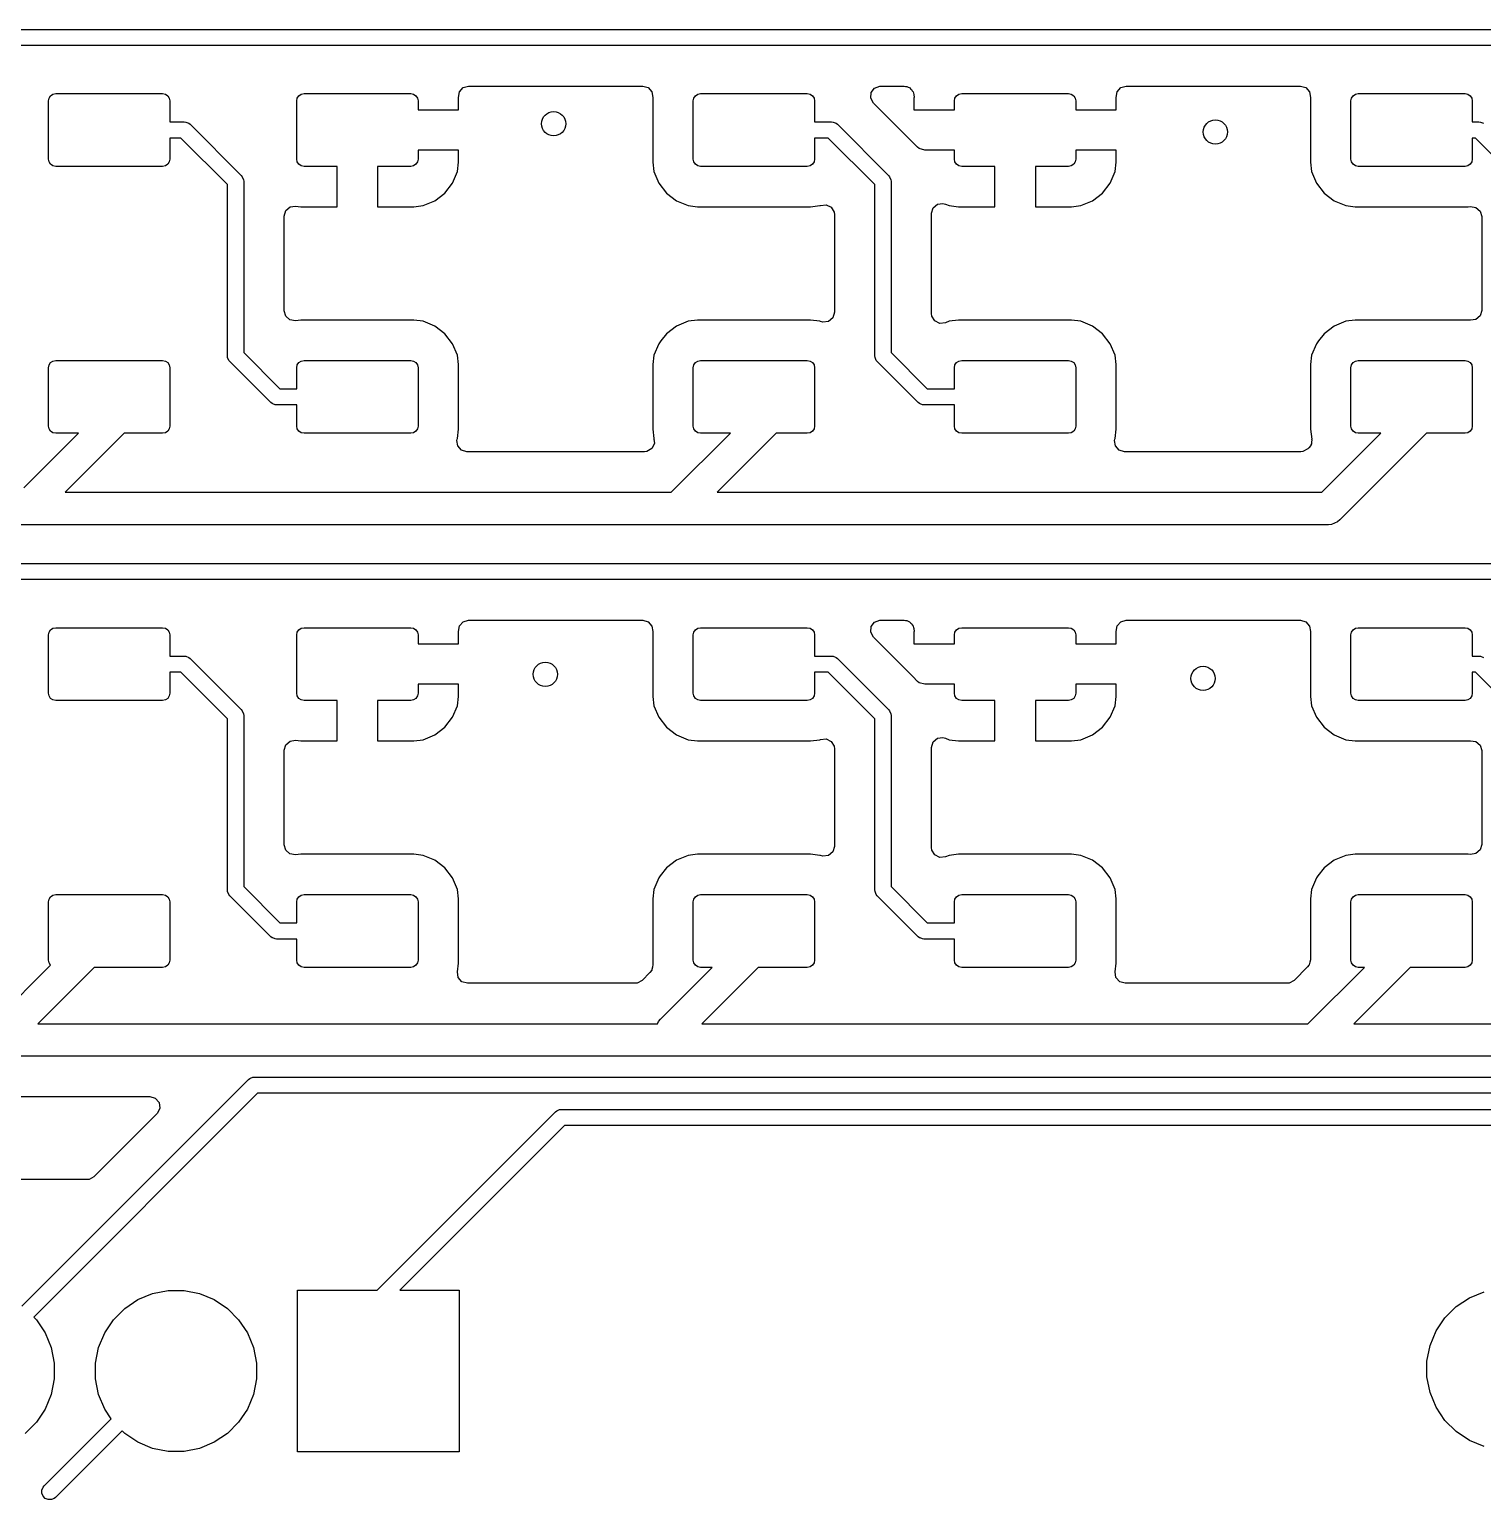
# Model space of a CAD drawing. Header units: millimetres. Extents: x 69 to 174, y -160 to -92.
# Drawn here: x 78.29 to 96.25, y -125.42 to -107.25 of the extents above; entities that cross this region are included whole.
import ezdxf

# ---------------------------------------------------------------- set-up
doc = ezdxf.new("R2010")
doc.units = ezdxf.units.MM
doc.layers.add('Front', color=13, linetype='CONTINUOUS', true_color=0xc83434)

msp = doc.modelspace()

# ---------------------------------------------------------------- linework, layer by layer
at = {"layer": 'Front', "linetype": 'CONTINUOUS'}
for p, q in [((77.560945, -107.246), (98.753923, -107.246)), ((98.795345, -107.446), (77.602367, -107.446)), ((83.603157, -108.017645), (83.64954, -107.965391)), ((83.64954, -107.965391), (83.715328, -107.9465)), ((83.715328, -107.9465), (85.870168, -107.9465)), ((85.870168, -107.9465), (85.937207, -107.966185)), ((85.937207, -107.966185), (85.982962, -108.018989)), ((88.69246, -108.027166), (88.734332, -107.971233)), ((88.734332, -107.971233), (88.799796, -107.946816)), ((88.799796, -107.946816), (88.808642, -107.9465)), ((88.808642, -107.9465), (89.098672, -107.9465)), ((89.098672, -107.9465), (89.115081, -107.951318)), ((89.115081, -107.951318), (89.132183, -107.951114)), ((89.132183, -107.951114), (89.147911, -107.960958)), ((89.147911, -107.960958), (89.165711, -107.966185)), ((89.165711, -107.966185), (89.176908, -107.979107)), ((89.176908, -107.979107), (89.191408, -107.988183)), ((91.731157, -108.017645), (91.77754, -107.965391)), ((91.77754, -107.965391), (91.843328, -107.9465)), ((91.843328, -107.9465), (93.998168, -107.9465)), ((93.998168, -107.9465), (94.065207, -107.966185)), ((94.065207, -107.966185), (94.110962, -108.018989)), ((78.525, -108.13), (78.531851, -108.095558)), ((78.525, -108.85), (78.525, -108.13)), ((78.531851, -108.095558), (78.55136, -108.06636)), ((78.55136, -108.06636), (78.580558, -108.046851)), ((78.580558, -108.046851), (78.615, -108.04)), ((78.615, -108.04), (79.935, -108.04)), ((79.935, -108.04), (79.969442, -108.046851)), ((79.969442, -108.046851), (79.99864, -108.06636)), ((79.99864, -108.06636), (80.018149, -108.095558)), ((80.018149, -108.095558), (80.025, -108.13)), ((80.025, -108.13), (80.025, -108.39)), ((81.593, -108.13), (81.599851, -108.095558)), ((81.593, -108.85), (81.593, -108.13)), ((81.599851, -108.095558), (81.61936, -108.06636)), ((81.61936, -108.06636), (81.648558, -108.046851)), ((81.648558, -108.046851), (81.683, -108.04)), ((81.683, -108.04), (83.003, -108.04)), ((83.003, -108.04), (83.037442, -108.046851)), ((83.037442, -108.046851), (83.06664, -108.06636)), ((83.06664, -108.06636), (83.086149, -108.095558)), ((83.086149, -108.095558), (83.093, -108.13)), ((83.093, -108.13), (83.093, -108.24)), ((83.592388, -108.086679), (83.603157, -108.017645)), ((83.593, -108.091329), (83.592388, -108.086679)), ((83.593, -108.24), (83.593, -108.091329)), ((85.982962, -108.018989), (85.993108, -108.08668)), ((85.993108, -108.08668), (85.9925, -108.091299)), ((85.9925, -108.091299), (85.9925, -108.888703)), ((86.493, -108.13), (86.499851, -108.095558)), ((86.493, -108.85), (86.493, -108.13)), ((86.499851, -108.095558), (86.51936, -108.06636)), ((86.51936, -108.06636), (86.548558, -108.046851)), ((86.548558, -108.046851), (86.583, -108.04)), ((86.583, -108.04), (87.903, -108.04)), ((87.903, -108.04), (87.937442, -108.046851)), ((87.937442, -108.046851), (87.96664, -108.06636)), ((87.96664, -108.06636), (87.986149, -108.095558)), ((87.986149, -108.095558), (87.993, -108.13)), ((87.993, -108.13), (87.993, -108.39)), ((88.687476, -108.096858), (88.69246, -108.027166)), ((88.720961, -108.158181), (88.687476, -108.096858)), ((89.201919, -108.639139), (88.720961, -108.158181)), ((89.191408, -107.988183), (89.199317, -108.004968)), ((89.199317, -108.004968), (89.211466, -108.018989)), ((89.211466, -108.018989), (89.214051, -108.036238)), ((89.214051, -108.036238), (89.22119, -108.051388)), ((89.221612, -108.086679), (89.221, -108.091329)), ((89.221, -108.091329), (89.221, -108.24)), ((89.22119, -108.051388), (89.221612, -108.086679)), ((89.721, -108.13), (89.727851, -108.095558)), ((89.721, -108.24), (89.721, -108.13)), ((89.727851, -108.095558), (89.74736, -108.06636)), ((89.74736, -108.06636), (89.776558, -108.046851)), ((89.776558, -108.046851), (89.811, -108.04)), ((89.811, -108.04), (91.131, -108.04)), ((91.131, -108.04), (91.165442, -108.046851)), ((91.165442, -108.046851), (91.19464, -108.06636)), ((91.19464, -108.06636), (91.214149, -108.095558)), ((91.214149, -108.095558), (91.221, -108.13)), ((91.221, -108.13), (91.221, -108.24)), ((91.720388, -108.086679), (91.731157, -108.017645)), ((91.721, -108.091329), (91.720388, -108.086679)), ((91.721, -108.24), (91.721, -108.091329)), ((94.110962, -108.018989), (94.121108, -108.08668)), ((94.121108, -108.08668), (94.1205, -108.091299)), ((94.1205, -108.091299), (94.1205, -108.888703)), ((94.621, -108.13), (94.627851, -108.095558)), ((94.621, -108.85), (94.621, -108.13)), ((94.627851, -108.095558), (94.64736, -108.06636)), ((94.64736, -108.06636), (94.676558, -108.046851)), ((94.676558, -108.046851), (94.711, -108.04)), ((94.711, -108.04), (96.031, -108.04)), ((96.031, -108.04), (96.065442, -108.046851)), ((96.065442, -108.046851), (96.09464, -108.06636)), ((96.09464, -108.06636), (96.114149, -108.095558)), ((96.114149, -108.095558), (96.121, -108.13)), ((96.121, -108.13), (96.121, -108.39)), ((83.093, -108.24), (83.593, -108.24)), ((89.221, -108.24), (89.721, -108.24)), ((91.221, -108.24), (91.721, -108.24)), ((80.025, -108.39), (80.203545, -108.39)), ((80.203545, -108.39), (80.223054, -108.391921)), ((80.223054, -108.391921), (80.259102, -108.406853)), ((80.259102, -108.406853), (80.274256, -108.419289)), ((80.274256, -108.419289), (80.908255, -109.053289)), ((87.993, -108.39), (88.203545, -108.39)), ((88.203545, -108.39), (88.223054, -108.391921)), ((88.223054, -108.391921), (88.259102, -108.406853)), ((88.259102, -108.406853), (88.274256, -108.419289)), ((88.274256, -108.419289), (88.908255, -109.053289)), ((96.121, -108.39), (96.203545, -108.39)), ((96.203545, -108.39), (96.223054, -108.391921)), ((96.223054, -108.391921), (96.259102, -108.406853)), ((80.162123, -108.59), (80.025, -108.59)), ((80.025, -108.59), (80.025, -108.85)), ((80.737545, -109.165421), (80.162123, -108.59)), ((88.162123, -108.59), (87.993, -108.59)), ((87.993, -108.59), (87.993, -108.85)), ((88.737545, -109.165421), (88.162123, -108.59)), ((89.20193, -108.639149), (89.201919, -108.639139)), ((89.20626, -108.643479), (89.20193, -108.639149)), ((89.206261, -108.64348), (89.20626, -108.643479)), ((89.266466, -108.703685), (89.206261, -108.64348)), ((89.287104, -108.720315), (89.266466, -108.703685)), ((96.162123, -108.59), (96.121, -108.59)), ((96.121, -108.59), (96.121, -108.85)), ((96.737545, -109.165421), (96.162123, -108.59)), ((78.531851, -108.884442), (78.525, -108.85)), ((78.55136, -108.91364), (78.531851, -108.884442)), ((80.018149, -108.884442), (79.99864, -108.91364)), ((80.025, -108.85), (80.018149, -108.884442)), ((81.599851, -108.884442), (81.593, -108.85)), ((81.61936, -108.91364), (81.599851, -108.884442)), ((83.086149, -108.884442), (83.06664, -108.91364)), ((83.093, -108.85), (83.086149, -108.884442)), ((83.593, -108.74), (83.093, -108.74)), ((83.093, -108.74), (83.093, -108.85)), ((83.577814, -109.004019), (83.593, -108.88867)), ((83.593, -108.88867), (83.593, -108.74)), ((85.9925, -108.888703), (86.007696, -109.004142)), ((86.499851, -108.884442), (86.493, -108.85)), ((86.51936, -108.91364), (86.499851, -108.884442)), ((87.986149, -108.884442), (87.96664, -108.91364)), ((87.993, -108.85), (87.986149, -108.884442)), ((89.354143, -108.74), (89.287104, -108.720315)), ((89.721, -108.74), (89.354143, -108.74)), ((89.721, -108.85), (89.721, -108.74)), ((89.727851, -108.884442), (89.721, -108.85)), ((89.74736, -108.91364), (89.727851, -108.884442)), ((91.214149, -108.884442), (91.19464, -108.91364)), ((91.221, -108.85), (91.214149, -108.884442)), ((91.721, -108.74), (91.221, -108.74)), ((91.221, -108.74), (91.221, -108.85)), ((91.705814, -109.004019), (91.721, -108.88867)), ((91.721, -108.88867), (91.721, -108.74)), ((94.1205, -108.888703), (94.135696, -109.004142)), ((94.627851, -108.884442), (94.621, -108.85)), ((94.64736, -108.91364), (94.627851, -108.884442)), ((96.114149, -108.884442), (96.09464, -108.91364)), ((96.121, -108.85), (96.114149, -108.884442)), ((78.580558, -108.933149), (78.55136, -108.91364)), ((78.615, -108.94), (78.580558, -108.933149)), ((79.935, -108.94), (78.615, -108.94)), ((79.969442, -108.933149), (79.935, -108.94)), ((79.99864, -108.91364), (79.969442, -108.933149)), ((80.908255, -109.053289), (80.920692, -109.068442)), ((80.920692, -109.068442), (80.920692, -109.068443)), ((80.920692, -109.068443), (80.935624, -109.104491)), ((81.648558, -108.933149), (81.61936, -108.91364)), ((81.683, -108.94), (81.648558, -108.933149)), ((82.093, -108.94), (81.683, -108.94)), ((82.093, -109.44), (82.093, -108.94)), ((83.003, -108.94), (82.593, -108.94)), ((82.593, -108.94), (82.593, -109.44)), ((83.037442, -108.933149), (83.003, -108.94)), ((83.06664, -108.91364), (83.037442, -108.933149)), ((83.518366, -109.147541), (83.577812, -109.004024)), ((83.577812, -109.004024), (83.577814, -109.004019)), ((86.007696, -109.004142), (86.007699, -109.004151)), ((86.007699, -109.004151), (86.067093, -109.147541)), ((86.548558, -108.933149), (86.51936, -108.91364)), ((86.583, -108.94), (86.548558, -108.933149)), ((87.903, -108.94), (86.583, -108.94)), ((87.937442, -108.933149), (87.903, -108.94)), ((87.96664, -108.91364), (87.937442, -108.933149)), ((88.908255, -109.053289), (88.920692, -109.068442)), ((88.920692, -109.068442), (88.920692, -109.068443)), ((88.920692, -109.068443), (88.935624, -109.104491)), ((89.776558, -108.933149), (89.74736, -108.91364)), ((89.811, -108.94), (89.776558, -108.933149)), ((90.221, -108.94), (89.811, -108.94)), ((90.221, -109.44), (90.221, -108.94)), ((91.131, -108.94), (90.721, -108.94)), ((90.721, -108.94), (90.721, -109.44)), ((91.165442, -108.933149), (91.131, -108.94)), ((91.19464, -108.91364), (91.165442, -108.933149)), ((91.646366, -109.147541), (91.705812, -109.004024)), ((91.705812, -109.004024), (91.705814, -109.004019)), ((94.135696, -109.004142), (94.135699, -109.004151)), ((94.135699, -109.004151), (94.195093, -109.147541)), ((94.676558, -108.933149), (94.64736, -108.91364)), ((94.711, -108.94), (94.676558, -108.933149)), ((96.031, -108.94), (94.711, -108.94)), ((96.065442, -108.933149), (96.031, -108.94)), ((96.09464, -108.91364), (96.065442, -108.933149)), ((80.737545, -111.283), (80.737545, -109.165421)), ((80.935624, -109.104491), (80.937545, -109.124)), ((80.937545, -109.124), (80.937545, -111.241578)), ((83.423792, -109.270792), (83.518366, -109.147542)), ((83.518366, -109.147542), (83.518366, -109.147541)), ((86.067093, -109.147541), (86.0672, -109.147798)), ((86.0672, -109.147798), (86.161851, -109.271149)), ((88.737545, -111.283), (88.737545, -109.165421)), ((88.935624, -109.104491), (88.937545, -109.124)), ((88.937545, -109.124), (88.937545, -111.241578)), ((91.551792, -109.270792), (91.646366, -109.147542)), ((91.646366, -109.147542), (91.646366, -109.147541)), ((94.195093, -109.147541), (94.1952, -109.147798)), ((94.1952, -109.147798), (94.289851, -109.271149)), ((81.510534, -109.441442), (81.578232, -109.431297)), ((81.578232, -109.431297), (81.644332, -109.44)), ((83.041671, -109.44), (83.157019, -109.424814)), ((83.157019, -109.424814), (83.157024, -109.424812)), ((83.157024, -109.424812), (83.300541, -109.365366)), ((83.300541, -109.365366), (83.300542, -109.365366)), ((83.300542, -109.365366), (83.423792, -109.270792)), ((86.161851, -109.271149), (86.285202, -109.3658)), ((86.285202, -109.3658), (86.428849, -109.425301)), ((86.428849, -109.425301), (86.544299, -109.4405)), ((87.941703, -109.440499), (88.057142, -109.425303)), ((88.057142, -109.425303), (88.057146, -109.425301)), ((88.057146, -109.425301), (88.057151, -109.425301)), ((88.057151, -109.425301), (88.065591, -109.421804)), ((88.065591, -109.421804), (88.13506, -109.414335)), ((88.13506, -109.414335), (88.197539, -109.445609)), ((89.45773, -109.452668), (89.510534, -109.406913)), ((89.510534, -109.406913), (89.579692, -109.396969)), ((89.579692, -109.396969), (89.609498, -109.405146)), ((89.609498, -109.405146), (89.656979, -109.424813)), ((89.656979, -109.424813), (89.65698, -109.424814)), ((89.65698, -109.424814), (89.772329, -109.44)), ((91.169671, -109.44), (91.285019, -109.424814)), ((91.285019, -109.424814), (91.285024, -109.424812)), ((91.285024, -109.424812), (91.428541, -109.365366)), ((91.428541, -109.365366), (91.428542, -109.365366)), ((91.428542, -109.365366), (91.551792, -109.270792)), ((94.289851, -109.271149), (94.413202, -109.3658)), ((94.413202, -109.3658), (94.556849, -109.425301)), ((94.556849, -109.425301), (94.672299, -109.4405)), ((96.0697, -109.440499), (96.096861, -109.436923)), ((96.096861, -109.436923), (96.165894, -109.447688)), ((81.438045, -109.554236), (81.45773, -109.487197)), ((81.438045, -110.725259), (81.438045, -109.554236)), ((81.45773, -109.487197), (81.510534, -109.441442)), ((81.644332, -109.44), (82.093, -109.44)), ((82.593, -109.44), (83.041671, -109.44)), ((86.544299, -109.4405), (87.9417, -109.440499)), ((87.9417, -109.440499), (87.941703, -109.440499)), ((88.197539, -109.445609), (88.233193, -109.505697)), ((88.233193, -109.505697), (88.237045, -109.536365)), ((88.237045, -109.536365), (88.237045, -110.743634)), ((89.438045, -109.519707), (89.45773, -109.452668)), ((89.438045, -110.759751), (89.438045, -109.519707)), ((89.772329, -109.44), (90.221, -109.44)), ((90.721, -109.44), (91.169671, -109.44)), ((94.672299, -109.4405), (96.0697, -109.440499)), ((96.165894, -109.447688), (96.21815, -109.494067)), ((96.21815, -109.494067), (96.237045, -109.559862)), ((96.237045, -109.559862), (96.237045, -110.720136)), ((81.456938, -110.791051), (81.438045, -110.725259)), ((81.509193, -110.837432), (81.456938, -110.791051)), ((81.578228, -110.848198), (81.509193, -110.837432)), ((81.644296, -110.8395), (81.578228, -110.848198)), ((83.041701, -110.8395), (81.644296, -110.8395)), ((83.157149, -110.854698), (83.041701, -110.8395)), ((83.157151, -110.854699), (83.157149, -110.854698)), ((83.300794, -110.914198), (83.157151, -110.854699)), ((86.428848, -110.854699), (86.285205, -110.914198)), ((86.428857, -110.854696), (86.428848, -110.854699)), ((86.544296, -110.8395), (86.428857, -110.854696)), ((87.941701, -110.8395), (86.544296, -110.8395)), ((88.057149, -110.854698), (87.941701, -110.8395)), ((88.057154, -110.8547), (88.057149, -110.854698)), ((88.065597, -110.858197), (88.057154, -110.8547)), ((88.095398, -110.866372), (88.065597, -110.858197)), ((88.164556, -110.856428), (88.095398, -110.866372)), ((88.21736, -110.810673), (88.164556, -110.856428)), ((88.237045, -110.743634), (88.21736, -110.810673)), ((89.441896, -110.790416), (89.438045, -110.759751)), ((89.477548, -110.850505), (89.441896, -110.790416)), ((89.540027, -110.881781), (89.477548, -110.850505)), ((89.609496, -110.874313), (89.540027, -110.881781)), ((89.656849, -110.854699), (89.609496, -110.874313)), ((89.656857, -110.854696), (89.656849, -110.854699)), ((89.772296, -110.8395), (89.656857, -110.854696)), ((91.169701, -110.8395), (89.772296, -110.8395)), ((91.285149, -110.854698), (91.169701, -110.8395)), ((91.285151, -110.854699), (91.285149, -110.854698)), ((91.428794, -110.914198), (91.285151, -110.854699)), ((94.556848, -110.854699), (94.413205, -110.914198)), ((94.556857, -110.854696), (94.556848, -110.854699)), ((94.672296, -110.8395), (94.556857, -110.854696)), ((96.069704, -110.8395), (94.672296, -110.8395)), ((96.096862, -110.843075), (96.069704, -110.8395)), ((96.164556, -110.83293), (96.096862, -110.843075)), ((96.21736, -110.787175), (96.164556, -110.83293)), ((96.237045, -110.720136), (96.21736, -110.787175)), ((83.300798, -110.9142), (83.300794, -110.914198)), ((83.424149, -111.008851), (83.300798, -110.9142)), ((83.5188, -111.132202), (83.424149, -111.008851)), ((86.161851, -111.008851), (86.093227, -111.098284)), ((86.285202, -110.9142), (86.161851, -111.008851)), ((86.285205, -110.914198), (86.285202, -110.914199)), ((86.285202, -110.914199), (86.285202, -110.9142)), ((91.428798, -110.9142), (91.428794, -110.914198)), ((91.552149, -111.008851), (91.428798, -110.9142)), ((91.6468, -111.132202), (91.552149, -111.008851)), ((94.289851, -111.008851), (94.221227, -111.098284)), ((94.413202, -110.9142), (94.289851, -111.008851)), ((94.413205, -110.914198), (94.413202, -110.914199)), ((94.413202, -110.914199), (94.413202, -110.9142)), ((80.937545, -111.241578), (81.385966, -111.69)), ((83.578301, -111.275849), (83.5188, -111.132202)), ((86.067198, -111.132205), (86.007699, -111.275848)), ((86.093227, -111.098284), (86.067198, -111.132205)), ((88.937545, -111.241578), (89.385966, -111.69)), ((91.706301, -111.275849), (91.6468, -111.132202)), ((94.195198, -111.132205), (94.135699, -111.275848)), ((94.221227, -111.098284), (94.195198, -111.132205)), ((78.525, -111.43), (78.531851, -111.395558)), ((78.525, -112.15), (78.525, -111.43)), ((78.531851, -111.395558), (78.55136, -111.36636)), ((78.55136, -111.36636), (78.580558, -111.346851)), ((78.580558, -111.346851), (78.615, -111.34)), ((78.615, -111.34), (79.935, -111.34)), ((79.935, -111.34), (79.969442, -111.346851)), ((79.969442, -111.346851), (79.99864, -111.36636)), ((79.99864, -111.36636), (80.018149, -111.395558)), ((80.018149, -111.395558), (80.025, -111.43)), ((80.025, -111.43), (80.025, -112.15)), ((80.739466, -111.302509), (80.737545, -111.283)), ((80.754398, -111.338557), (80.739466, -111.302509)), ((80.766834, -111.353711), (80.754398, -111.338557)), ((81.273834, -111.86071), (80.766834, -111.353711)), ((81.593, -111.43), (81.599851, -111.395558)), ((81.593, -111.69), (81.593, -111.43)), ((81.599851, -111.395558), (81.61936, -111.36636)), ((81.61936, -111.36636), (81.648558, -111.346851)), ((81.648558, -111.346851), (81.683, -111.34)), ((81.683, -111.34), (83.003, -111.34)), ((83.003, -111.34), (83.037442, -111.346851)), ((83.037442, -111.346851), (83.06664, -111.36636)), ((83.06664, -111.36636), (83.086149, -111.395558)), ((83.086149, -111.395558), (83.093, -111.43)), ((83.093, -111.43), (83.093, -112.15)), ((83.578301, -111.27585), (83.578301, -111.275849)), ((83.578303, -111.275857), (83.578301, -111.27585)), ((83.593499, -111.391296), (83.578303, -111.275857)), ((83.593499, -111.391298), (83.593499, -111.391296)), ((83.593499, -111.3913), (83.593499, -111.391298)), ((83.5935, -112.188701), (83.593499, -111.3913)), ((86.007698, -111.27585), (85.9925, -111.391298)), ((85.9925, -111.391298), (85.9925, -112.188703)), ((86.007699, -111.275848), (86.007698, -111.27585)), ((86.493, -111.43), (86.499851, -111.395558)), ((86.493, -112.15), (86.493, -111.43)), ((86.499851, -111.395558), (86.51936, -111.36636)), ((86.51936, -111.36636), (86.548558, -111.346851)), ((86.548558, -111.346851), (86.583, -111.34)), ((86.583, -111.34), (87.903, -111.34)), ((87.903, -111.34), (87.937442, -111.346851)), ((87.937442, -111.346851), (87.96664, -111.36636)), ((87.96664, -111.36636), (87.986149, -111.395558)), ((87.986149, -111.395558), (87.993, -111.43)), ((87.993, -111.43), (87.993, -112.15)), ((88.739466, -111.302509), (88.737545, -111.283)), ((88.754398, -111.338557), (88.739466, -111.302509)), ((88.766834, -111.353711), (88.754398, -111.338557)), ((89.273834, -111.86071), (88.766834, -111.353711)), ((89.721, -111.43), (89.727851, -111.395558)), ((89.721, -111.69), (89.721, -111.43)), ((89.727851, -111.395558), (89.74736, -111.36636)), ((89.74736, -111.36636), (89.776558, -111.346851)), ((89.776558, -111.346851), (89.811, -111.34)), ((89.811, -111.34), (91.131, -111.34)), ((91.131, -111.34), (91.165442, -111.346851)), ((91.165442, -111.346851), (91.19464, -111.36636)), ((91.19464, -111.36636), (91.214149, -111.395558)), ((91.214149, -111.395558), (91.221, -111.43)), ((91.221, -111.43), (91.221, -112.15)), ((91.706301, -111.27585), (91.706301, -111.275849)), ((91.706303, -111.275857), (91.706301, -111.27585)), ((91.721499, -111.391296), (91.706303, -111.275857)), ((91.721499, -111.391298), (91.721499, -111.391296)), ((91.721499, -111.3913), (91.721499, -111.391298)), ((91.7215, -112.188701), (91.721499, -111.3913)), ((94.135698, -111.27585), (94.1205, -111.391298)), ((94.1205, -111.391298), (94.1205, -112.188703)), ((94.135699, -111.275848), (94.135698, -111.27585)), ((94.621, -111.43), (94.627851, -111.395558)), ((94.621, -112.15), (94.621, -111.43)), ((94.627851, -111.395558), (94.64736, -111.36636)), ((94.64736, -111.36636), (94.676558, -111.346851)), ((94.676558, -111.346851), (94.711, -111.34)), ((94.711, -111.34), (96.031, -111.34)), ((96.031, -111.34), (96.065442, -111.346851)), ((96.065442, -111.346851), (96.09464, -111.36636)), ((96.09464, -111.36636), (96.114149, -111.395558)), ((96.114149, -111.395558), (96.121, -111.43)), ((96.121, -111.43), (96.121, -112.15)), ((81.385966, -111.69), (81.593, -111.69)), ((89.385966, -111.69), (89.721, -111.69)), ((81.288987, -111.873147), (81.273834, -111.86071)), ((81.299545, -111.87752), (81.288987, -111.873147)), ((81.325036, -111.888079), (81.299545, -111.87752)), ((81.344545, -111.89), (81.325036, -111.888079)), ((81.593, -111.89), (81.344545, -111.89)), ((81.593, -112.15), (81.593, -111.89)), ((89.288987, -111.873147), (89.273834, -111.86071)), ((89.299545, -111.87752), (89.288987, -111.873147)), ((89.325036, -111.888079), (89.299545, -111.87752)), ((89.344545, -111.89), (89.325036, -111.888079)), ((89.721, -111.89), (89.344545, -111.89)), ((89.721, -112.15), (89.721, -111.89)), ((78.531851, -112.184442), (78.525, -112.15)), ((80.025, -112.15), (80.018149, -112.184442)), ((81.599851, -112.184442), (81.593, -112.15)), ((83.093, -112.15), (83.086149, -112.184442)), ((86.499851, -112.184442), (86.493, -112.15)), ((87.993, -112.15), (87.986149, -112.184442)), ((89.727851, -112.184442), (89.721, -112.15)), ((91.221, -112.15), (91.214149, -112.184442)), ((94.627851, -112.184442), (94.621, -112.15)), ((96.121, -112.15), (96.114149, -112.184442)), ((78.220724, -112.913379), (78.894103, -112.24)), ((78.55136, -112.21364), (78.531851, -112.184442)), ((78.580558, -112.233149), (78.55136, -112.21364)), ((78.615, -112.24), (78.580558, -112.233149)), ((78.894103, -112.24), (78.615, -112.24)), ((79.459787, -112.24), (78.729787, -112.97)), ((79.935, -112.24), (79.459787, -112.24)), ((79.969442, -112.233149), (79.935, -112.24)), ((79.99864, -112.21364), (79.969442, -112.233149)), ((80.018149, -112.184442), (79.99864, -112.21364)), ((81.61936, -112.21364), (81.599851, -112.184442)), ((81.648558, -112.233149), (81.61936, -112.21364)), ((81.683, -112.24), (81.648558, -112.233149)), ((83.003, -112.24), (81.683, -112.24)), ((83.037442, -112.233149), (83.003, -112.24)), ((83.06664, -112.21364), (83.037442, -112.233149)), ((83.086149, -112.184442), (83.06664, -112.21364)), ((83.572652, -112.327853), (83.576945, -112.312202)), ((83.582596, -112.397011), (83.572652, -112.327853)), ((83.576197, -112.312002), (83.578299, -112.304154)), ((83.576945, -112.312202), (83.576197, -112.312002)), ((83.578299, -112.304154), (83.578301, -112.304151)), ((83.578301, -112.304151), (83.5935, -112.188701)), ((85.9925, -112.188703), (86.007696, -112.304142)), ((86.009802, -112.311997), (86.006757, -112.312812)), ((86.006757, -112.312812), (86.01264, -112.367514)), ((86.007696, -112.304142), (86.009802, -112.311997)), ((86.222103, -112.97), (86.952102, -112.24)), ((86.51936, -112.21364), (86.499851, -112.184442)), ((86.548558, -112.233149), (86.51936, -112.21364)), ((86.583, -112.24), (86.548558, -112.233149)), ((86.952102, -112.24), (86.583, -112.24)), ((87.517788, -112.24), (86.787787, -112.97)), ((87.903, -112.24), (87.517788, -112.24)), ((87.937442, -112.233149), (87.903, -112.24)), ((87.96664, -112.21364), (87.937442, -112.233149)), ((87.986149, -112.184442), (87.96664, -112.21364)), ((89.74736, -112.21364), (89.727851, -112.184442)), ((89.776558, -112.233149), (89.74736, -112.21364)), ((89.811, -112.24), (89.776558, -112.233149)), ((91.131, -112.24), (89.811, -112.24)), ((91.165442, -112.233149), (91.131, -112.24)), ((91.19464, -112.21364), (91.165442, -112.233149)), ((91.214149, -112.184442), (91.19464, -112.21364)), ((91.700652, -112.327853), (91.704945, -112.312202)), ((91.710596, -112.397011), (91.700652, -112.327853)), ((91.704197, -112.312002), (91.706299, -112.304154)), ((91.704945, -112.312202), (91.704197, -112.312002)), ((91.706299, -112.304154), (91.706301, -112.304151)), ((91.706301, -112.304151), (91.7215, -112.188701)), ((94.1205, -112.188703), (94.136759, -112.31221)), ((94.138498, -112.323253), (94.133486, -112.346298)), ((94.136759, -112.31221), (94.134489, -112.312508)), ((94.134489, -112.312508), (94.138498, -112.323253)), ((94.260103, -112.97), (94.990102, -112.24)), ((95.555788, -112.24), (94.484366, -113.311421)), ((94.64736, -112.21364), (94.627851, -112.184442)), ((94.676558, -112.233149), (94.64736, -112.21364)), ((94.711, -112.24), (94.676558, -112.233149)), ((94.990102, -112.24), (94.711, -112.24)), ((96.031, -112.24), (95.555788, -112.24)), ((96.065442, -112.233149), (96.031, -112.24)), ((96.09464, -112.21364), (96.065442, -112.233149)), ((96.114149, -112.184442), (96.09464, -112.21364)), ((83.628351, -112.449815), (83.582596, -112.397011)), ((83.69539, -112.4695), (83.628351, -112.449815)), ((85.89061, -112.4695), (83.69539, -112.4695)), ((85.921278, -112.465648), (85.89061, -112.4695)), ((85.981366, -112.429994), (85.921278, -112.465648)), ((86.01264, -112.367514), (85.981366, -112.429994)), ((91.756351, -112.449815), (91.710596, -112.397011)), ((91.82339, -112.4695), (91.756351, -112.449815)), ((94.001425, -112.4695), (91.82339, -112.4695)), ((94.027792, -112.466664), (94.001425, -112.4695)), ((94.089113, -112.433175), (94.027792, -112.466664)), ((94.102503, -112.419783), (94.089113, -112.433175)), ((94.123652, -112.391527), (94.102503, -112.419783)), ((94.125829, -112.381515), (94.123652, -112.391527)), ((94.132923, -112.369877), (94.125829, -112.381515)), ((94.133486, -112.346298), (94.132923, -112.369877)), ((78.729787, -112.97), (86.222103, -112.97)), ((86.787787, -112.97), (94.260103, -112.97)), ((86.304945, -113.37), (76.719196, -113.37)), ((94.342945, -113.37), (86.304945, -113.37)), ((94.381963, -113.366157), (94.342945, -113.37)), ((94.454059, -113.336294), (94.381963, -113.366157)), ((94.484366, -113.311421), (94.454059, -113.336294)), ((77.459345, -113.85), (98.652323, -113.85)), ((98.693745, -114.05), (77.500767, -114.05)), ((78.525, -114.734), (78.531851, -114.699558)), ((78.531851, -114.699558), (78.55136, -114.67036)), ((78.55136, -114.67036), (78.580558, -114.650851)), ((78.580558, -114.650851), (78.615, -114.644)), ((78.615, -114.644), (79.935, -114.644)), ((79.935, -114.644), (79.969442, -114.650851)), ((79.969442, -114.650851), (79.99864, -114.67036)), ((79.99864, -114.67036), (80.018149, -114.699558)), ((80.018149, -114.699558), (80.025, -114.734)), ((81.593, -114.734), (81.599851, -114.699558)), ((81.599851, -114.699558), (81.61936, -114.67036)), ((81.61936, -114.67036), (81.648558, -114.650851)), ((81.648558, -114.650851), (81.683, -114.644)), ((81.683, -114.644), (83.003, -114.644)), ((83.003, -114.644), (83.037442, -114.650851)), ((83.037442, -114.650851), (83.06664, -114.67036)), ((83.06664, -114.67036), (83.086149, -114.699558)), ((83.086149, -114.699558), (83.093, -114.734)), ((83.592388, -114.690679), (83.603157, -114.621645)), ((83.593, -114.695329), (83.592388, -114.690679)), ((83.593, -114.844), (83.593, -114.695329)), ((83.603157, -114.621645), (83.64954, -114.569391)), ((83.64954, -114.569391), (83.715328, -114.5505)), ((83.715328, -114.5505), (85.870168, -114.5505)), ((85.870168, -114.5505), (85.937207, -114.570185)), ((85.937207, -114.570185), (85.982962, -114.622989)), ((85.982962, -114.622989), (85.993108, -114.69068)), ((85.993108, -114.69068), (85.9925, -114.695299)), ((85.9925, -114.695299), (85.9925, -115.492703)), ((86.493, -114.734), (86.499851, -114.699558)), ((86.499851, -114.699558), (86.51936, -114.67036)), ((86.51936, -114.67036), (86.548558, -114.650851)), ((86.548558, -114.650851), (86.583, -114.644)), ((86.583, -114.644), (87.903, -114.644)), ((87.903, -114.644), (87.937442, -114.650851)), ((87.937442, -114.650851), (87.96664, -114.67036)), ((87.96664, -114.67036), (87.986149, -114.699558)), ((87.986149, -114.699558), (87.993, -114.734)), ((88.687476, -114.700858), (88.69246, -114.631166)), ((88.720961, -114.762181), (88.687476, -114.700858)), ((88.69246, -114.631166), (88.734332, -114.575233)), ((88.734332, -114.575233), (88.799796, -114.550816)), ((88.799796, -114.550816), (88.808642, -114.5505)), ((88.808642, -114.5505), (89.098672, -114.5505)), ((89.098672, -114.5505), (89.115081, -114.555318)), ((89.115081, -114.555318), (89.132183, -114.555114)), ((89.132183, -114.555114), (89.147911, -114.564958)), ((89.147911, -114.564958), (89.165711, -114.570185)), ((89.165711, -114.570185), (89.176908, -114.583107)), ((89.176908, -114.583107), (89.191408, -114.592183)), ((89.191408, -114.592183), (89.199317, -114.608968)), ((89.199317, -114.608968), (89.211466, -114.622989)), ((89.211466, -114.622989), (89.214051, -114.640238)), ((89.214051, -114.640238), (89.22119, -114.655388)), ((89.221612, -114.690679), (89.221, -114.695329)), ((89.221, -114.695329), (89.221, -114.844)), ((89.22119, -114.655388), (89.221612, -114.690679)), ((89.721, -114.734), (89.727851, -114.699558)), ((89.727851, -114.699558), (89.74736, -114.67036)), ((89.74736, -114.67036), (89.776558, -114.650851)), ((89.776558, -114.650851), (89.811, -114.644)), ((89.811, -114.644), (91.131, -114.644)), ((91.131, -114.644), (91.165442, -114.650851)), ((91.165442, -114.650851), (91.19464, -114.67036)), ((91.19464, -114.67036), (91.214149, -114.699558)), ((91.214149, -114.699558), (91.221, -114.734)), ((91.720388, -114.690679), (91.731157, -114.621645)), ((91.721, -114.695329), (91.720388, -114.690679)), ((91.721, -114.844), (91.721, -114.695329)), ((91.731157, -114.621645), (91.77754, -114.569391)), ((91.77754, -114.569391), (91.843328, -114.5505)), ((91.843328, -114.5505), (93.998168, -114.5505)), ((93.998168, -114.5505), (94.065207, -114.570185)), ((94.065207, -114.570185), (94.110962, -114.622989)), ((94.110962, -114.622989), (94.121108, -114.69068)), ((94.121108, -114.69068), (94.1205, -114.695299)), ((94.1205, -114.695299), (94.1205, -115.492703)), ((94.621, -114.734), (94.627851, -114.699558)), ((94.627851, -114.699558), (94.64736, -114.67036)), ((94.64736, -114.67036), (94.676558, -114.650851)), ((94.676558, -114.650851), (94.711, -114.644)), ((94.711, -114.644), (96.031, -114.644)), ((96.031, -114.644), (96.065442, -114.650851)), ((96.065442, -114.650851), (96.09464, -114.67036)), ((96.09464, -114.67036), (96.114149, -114.699558)), ((96.114149, -114.699558), (96.121, -114.734)), ((78.525, -115.454), (78.525, -114.734)), ((80.025, -114.734), (80.025, -114.994)), ((81.593, -115.454), (81.593, -114.734)), ((83.093, -114.734), (83.093, -114.844)), ((83.093, -114.844), (83.593, -114.844)), ((86.493, -115.454), (86.493, -114.734)), ((87.993, -114.734), (87.993, -114.994)), ((89.201919, -115.243139), (88.720961, -114.762181)), ((89.221, -114.844), (89.721, -114.844)), ((89.721, -114.844), (89.721, -114.734)), ((91.221, -114.734), (91.221, -114.844)), ((91.221, -114.844), (91.721, -114.844)), ((94.621, -115.454), (94.621, -114.734)), ((96.121, -114.734), (96.121, -114.994)), ((80.025, -114.994), (80.203545, -114.994)), ((80.203545, -114.994), (80.223054, -114.995921)), ((80.223054, -114.995921), (80.259102, -115.010853)), ((80.259102, -115.010853), (80.274256, -115.023289)), ((80.274256, -115.023289), (80.908255, -115.657289)), ((87.993, -114.994), (88.203545, -114.994)), ((88.203545, -114.994), (88.223054, -114.995921)), ((88.223054, -114.995921), (88.259102, -115.010853)), ((88.259102, -115.010853), (88.274256, -115.023289)), ((88.274256, -115.023289), (88.908255, -115.657289)), ((96.121, -114.994), (96.203545, -114.994)), ((96.203545, -114.994), (96.223054, -114.995921)), ((96.223054, -114.995921), (96.259102, -115.010853)), ((80.162123, -115.194), (80.025, -115.194)), ((80.025, -115.194), (80.025, -115.454)), ((80.737545, -115.769421), (80.162123, -115.194)), ((88.162123, -115.194), (87.993, -115.194)), ((87.993, -115.194), (87.993, -115.454)), ((88.737545, -115.769421), (88.162123, -115.194)), ((89.20193, -115.243149), (89.201919, -115.243139)), ((89.20626, -115.247479), (89.20193, -115.243149)), ((89.206261, -115.24748), (89.20626, -115.247479)), ((89.266466, -115.307685), (89.206261, -115.24748)), ((96.162123, -115.194), (96.121, -115.194)), ((96.121, -115.194), (96.121, -115.454)), ((96.737545, -115.769421), (96.162123, -115.194)), ((83.593, -115.344), (83.093, -115.344)), ((83.093, -115.344), (83.093, -115.454)), ((83.593, -115.49267), (83.593, -115.344)), ((89.287104, -115.324315), (89.266466, -115.307685)), ((89.354143, -115.344), (89.287104, -115.324315)), ((89.721, -115.344), (89.354143, -115.344)), ((89.721, -115.454), (89.721, -115.344)), ((91.721, -115.344), (91.221, -115.344)), ((91.221, -115.344), (91.221, -115.454)), ((91.721, -115.49267), (91.721, -115.344)), ((78.531851, -115.488442), (78.525, -115.454)), ((78.55136, -115.51764), (78.531851, -115.488442)), ((78.580558, -115.537149), (78.55136, -115.51764)), ((78.615, -115.544), (78.580558, -115.537149)), ((79.935, -115.544), (78.615, -115.544)), ((79.969442, -115.537149), (79.935, -115.544)), ((79.99864, -115.51764), (79.969442, -115.537149)), ((80.018149, -115.488442), (79.99864, -115.51764)), ((80.025, -115.454), (80.018149, -115.488442)), ((81.599851, -115.488442), (81.593, -115.454)), ((81.61936, -115.51764), (81.599851, -115.488442)), ((81.648558, -115.537149), (81.61936, -115.51764)), ((81.683, -115.544), (81.648558, -115.537149)), ((82.093, -115.544), (81.683, -115.544)), ((82.093, -116.044), (82.093, -115.544)), ((83.003, -115.544), (82.593, -115.544)), ((82.593, -115.544), (82.593, -116.044)), ((83.037442, -115.537149), (83.003, -115.544)), ((83.06664, -115.51764), (83.037442, -115.537149)), ((83.086149, -115.488442), (83.06664, -115.51764)), ((83.093, -115.454), (83.086149, -115.488442)), ((83.518366, -115.751541), (83.577812, -115.608024)), ((83.577812, -115.608024), (83.577814, -115.608019)), ((83.577814, -115.608019), (83.593, -115.49267)), ((85.9925, -115.492703), (86.007696, -115.608142)), ((86.007696, -115.608142), (86.007699, -115.608151)), ((86.007699, -115.608151), (86.067093, -115.751541)), ((86.499851, -115.488442), (86.493, -115.454)), ((86.51936, -115.51764), (86.499851, -115.488442)), ((86.548558, -115.537149), (86.51936, -115.51764)), ((86.583, -115.544), (86.548558, -115.537149)), ((87.903, -115.544), (86.583, -115.544)), ((87.937442, -115.537149), (87.903, -115.544)), ((87.96664, -115.51764), (87.937442, -115.537149)), ((87.986149, -115.488442), (87.96664, -115.51764)), ((87.993, -115.454), (87.986149, -115.488442)), ((89.727851, -115.488442), (89.721, -115.454)), ((89.74736, -115.51764), (89.727851, -115.488442)), ((89.776558, -115.537149), (89.74736, -115.51764)), ((89.811, -115.544), (89.776558, -115.537149)), ((90.221, -115.544), (89.811, -115.544)), ((90.221, -116.044), (90.221, -115.544)), ((91.131, -115.544), (90.721, -115.544)), ((90.721, -115.544), (90.721, -116.044)), ((91.165442, -115.537149), (91.131, -115.544)), ((91.19464, -115.51764), (91.165442, -115.537149)), ((91.214149, -115.488442), (91.19464, -115.51764)), ((91.221, -115.454), (91.214149, -115.488442)), ((91.646366, -115.751541), (91.705812, -115.608024)), ((91.705812, -115.608024), (91.705814, -115.608019)), ((91.705814, -115.608019), (91.721, -115.49267)), ((94.1205, -115.492703), (94.135696, -115.608142)), ((94.135696, -115.608142), (94.135699, -115.608151)), ((94.135699, -115.608151), (94.195093, -115.751541)), ((94.627851, -115.488442), (94.621, -115.454)), ((94.64736, -115.51764), (94.627851, -115.488442)), ((94.676558, -115.537149), (94.64736, -115.51764)), ((94.711, -115.544), (94.676558, -115.537149)), ((96.031, -115.544), (94.711, -115.544)), ((96.065442, -115.537149), (96.031, -115.544)), ((96.09464, -115.51764), (96.065442, -115.537149)), ((96.114149, -115.488442), (96.09464, -115.51764)), ((96.121, -115.454), (96.114149, -115.488442)), ((80.737545, -117.887), (80.737545, -115.769421)), ((80.908255, -115.657289), (80.920692, -115.672442)), ((80.920692, -115.672442), (80.920692, -115.672443)), ((80.920692, -115.672443), (80.935624, -115.708491)), ((80.935624, -115.708491), (80.937545, -115.728)), ((80.937545, -115.728), (80.937545, -117.845578)), ((83.423792, -115.874792), (83.518366, -115.751542)), ((83.518366, -115.751542), (83.518366, -115.751541)), ((86.067093, -115.751541), (86.0672, -115.751798)), ((86.0672, -115.751798), (86.161851, -115.875149)), ((88.737545, -117.887), (88.737545, -115.769421)), ((88.908255, -115.657289), (88.920692, -115.672442)), ((88.920692, -115.672442), (88.920692, -115.672443)), ((88.920692, -115.672443), (88.935624, -115.708491)), ((88.935624, -115.708491), (88.937545, -115.728)), ((88.937545, -115.728), (88.937545, -117.845578)), ((91.551792, -115.874792), (91.646366, -115.751542)), ((91.646366, -115.751542), (91.646366, -115.751541)), ((94.195093, -115.751541), (94.1952, -115.751798)), ((94.1952, -115.751798), (94.289851, -115.875149)), ((83.157024, -116.028812), (83.300541, -115.969366)), ((83.300541, -115.969366), (83.300542, -115.969366)), ((83.300542, -115.969366), (83.423792, -115.874792)), ((86.161851, -115.875149), (86.285202, -115.9698)), ((86.285202, -115.9698), (86.428849, -116.029301)), ((91.285024, -116.028812), (91.428541, -115.969366)), ((91.428541, -115.969366), (91.428542, -115.969366)), ((91.428542, -115.969366), (91.551792, -115.874792)), ((94.289851, -115.875149), (94.413202, -115.9698)), ((94.413202, -115.9698), (94.556849, -116.029301)), ((81.438045, -116.158236), (81.45773, -116.091197)), ((81.438045, -117.329259), (81.438045, -116.158236)), ((81.45773, -116.091197), (81.510534, -116.045442)), ((81.510534, -116.045442), (81.578232, -116.035297)), ((81.578232, -116.035297), (81.644332, -116.044)), ((81.644332, -116.044), (82.093, -116.044)), ((82.593, -116.044), (83.041671, -116.044)), ((83.041671, -116.044), (83.157019, -116.028814)), ((83.157019, -116.028814), (83.157024, -116.028812)), ((86.428849, -116.029301), (86.544299, -116.0445)), ((86.544299, -116.0445), (87.9417, -116.044499)), ((87.9417, -116.044499), (87.941703, -116.044499)), ((87.941703, -116.044499), (88.057142, -116.029303)), ((88.057142, -116.029303), (88.057146, -116.029301)), ((88.057146, -116.029301), (88.057151, -116.029301)), ((88.057151, -116.029301), (88.065591, -116.025804)), ((88.065591, -116.025804), (88.13506, -116.018335)), ((88.13506, -116.018335), (88.197539, -116.049609)), ((88.197539, -116.049609), (88.233193, -116.109697)), ((88.233193, -116.109697), (88.237045, -116.140365)), ((88.237045, -116.140365), (88.237045, -117.347634)), ((89.438045, -116.123707), (89.45773, -116.056668)), ((89.438045, -117.363751), (89.438045, -116.123707)), ((89.45773, -116.056668), (89.510534, -116.010913)), ((89.510534, -116.010913), (89.579692, -116.000969)), ((89.579692, -116.000969), (89.609498, -116.009146)), ((89.609498, -116.009146), (89.656979, -116.028813)), ((89.656979, -116.028813), (89.65698, -116.028814)), ((89.65698, -116.028814), (89.772329, -116.044)), ((89.772329, -116.044), (90.221, -116.044)), ((90.721, -116.044), (91.169671, -116.044)), ((91.169671, -116.044), (91.285019, -116.028814)), ((91.285019, -116.028814), (91.285024, -116.028812)), ((94.556849, -116.029301), (94.672299, -116.0445)), ((94.672299, -116.0445), (96.0697, -116.044499)), ((96.0697, -116.044499), (96.096861, -116.040923)), ((96.096861, -116.040923), (96.165894, -116.051688)), ((96.165894, -116.051688), (96.21815, -116.098067)), ((96.21815, -116.098067), (96.237045, -116.163862)), ((96.237045, -116.163862), (96.237045, -117.324136)), ((81.456938, -117.395051), (81.438045, -117.329259)), ((81.509193, -117.441432), (81.456938, -117.395051)), ((88.21736, -117.414673), (88.164556, -117.460428)), ((88.237045, -117.347634), (88.21736, -117.414673)), ((89.441896, -117.394416), (89.438045, -117.363751)), ((89.477548, -117.454505), (89.441896, -117.394416)), ((96.21736, -117.391175), (96.164556, -117.43693)), ((96.237045, -117.324136), (96.21736, -117.391175)), ((81.578228, -117.452198), (81.509193, -117.441432)), ((81.644296, -117.4435), (81.578228, -117.452198)), ((83.041701, -117.4435), (81.644296, -117.4435)), ((83.157149, -117.458698), (83.041701, -117.4435)), ((83.157151, -117.458699), (83.157149, -117.458698)), ((83.300794, -117.518198), (83.157151, -117.458699)), ((83.300798, -117.5182), (83.300794, -117.518198)), ((83.424149, -117.612851), (83.300798, -117.5182)), ((83.5188, -117.736202), (83.424149, -117.612851)), ((86.161851, -117.612851), (86.085991, -117.711714)), ((86.285202, -117.5182), (86.161851, -117.612851)), ((86.285205, -117.518198), (86.285202, -117.518199)), ((86.285202, -117.518199), (86.285202, -117.5182)), ((86.428848, -117.458699), (86.285205, -117.518198)), ((86.428857, -117.458696), (86.428848, -117.458699)), ((86.544296, -117.4435), (86.428857, -117.458696)), ((87.941701, -117.4435), (86.544296, -117.4435)), ((88.057149, -117.458698), (87.941701, -117.4435)), ((88.057154, -117.4587), (88.057149, -117.458698)), ((88.065597, -117.462197), (88.057154, -117.4587)), ((88.095398, -117.470372), (88.065597, -117.462197)), ((88.164556, -117.460428), (88.095398, -117.470372)), ((89.540027, -117.485781), (89.477548, -117.454505)), ((89.609496, -117.478313), (89.540027, -117.485781)), ((89.656849, -117.458699), (89.609496, -117.478313)), ((89.656857, -117.458696), (89.656849, -117.458699)), ((89.772296, -117.4435), (89.656857, -117.458696)), ((91.169701, -117.4435), (89.772296, -117.4435)), ((91.285149, -117.458698), (91.169701, -117.4435)), ((91.285151, -117.458699), (91.285149, -117.458698)), ((91.428794, -117.518198), (91.285151, -117.458699)), ((91.428798, -117.5182), (91.428794, -117.518198)), ((91.552149, -117.612851), (91.428798, -117.5182)), ((91.6468, -117.736202), (91.552149, -117.612851)), ((94.289851, -117.612851), (94.213991, -117.711714)), ((94.413202, -117.5182), (94.289851, -117.612851)), ((94.413205, -117.518198), (94.413202, -117.518199)), ((94.413202, -117.518199), (94.413202, -117.5182)), ((94.556848, -117.458699), (94.413205, -117.518198)), ((94.556857, -117.458696), (94.556848, -117.458699)), ((94.672296, -117.4435), (94.556857, -117.458696)), ((96.069704, -117.4435), (94.672296, -117.4435)), ((96.096862, -117.447075), (96.069704, -117.4435)), ((96.164556, -117.43693), (96.096862, -117.447075)), ((83.578301, -117.879849), (83.5188, -117.736202)), ((86.067198, -117.736205), (86.007699, -117.879848)), ((86.085991, -117.711714), (86.067198, -117.736205)), ((91.706301, -117.879849), (91.6468, -117.736202)), ((94.195198, -117.736205), (94.135699, -117.879848)), ((94.213991, -117.711714), (94.195198, -117.736205)), ((78.531851, -117.999558), (78.55136, -117.97036)), ((78.55136, -117.97036), (78.580558, -117.950851)), ((78.580558, -117.950851), (78.615, -117.944)), ((78.615, -117.944), (79.935, -117.944)), ((79.935, -117.944), (79.969442, -117.950851)), ((79.969442, -117.950851), (79.99864, -117.97036)), ((79.99864, -117.97036), (80.018149, -117.999558)), ((80.739466, -117.906509), (80.737545, -117.887)), ((80.754398, -117.942557), (80.739466, -117.906509)), ((80.766834, -117.957711), (80.754398, -117.942557)), ((81.273834, -118.46471), (80.766834, -117.957711)), ((80.937545, -117.845578), (81.385966, -118.294)), ((81.599851, -117.999558), (81.61936, -117.97036)), ((81.61936, -117.97036), (81.648558, -117.950851)), ((81.648558, -117.950851), (81.683, -117.944)), ((81.683, -117.944), (83.003, -117.944)), ((83.003, -117.944), (83.037442, -117.950851)), ((83.037442, -117.950851), (83.06664, -117.97036)), ((83.06664, -117.97036), (83.086149, -117.999558)), ((83.578301, -117.87985), (83.578301, -117.879849)), ((83.578303, -117.879857), (83.578301, -117.87985)), ((83.593499, -117.995296), (83.578303, -117.879857)), ((86.007698, -117.87985), (85.9925, -117.995298)), ((86.007699, -117.879848), (86.007698, -117.87985)), ((86.499851, -117.999558), (86.51936, -117.97036)), ((86.51936, -117.97036), (86.548558, -117.950851)), ((86.548558, -117.950851), (86.583, -117.944)), ((86.583, -117.944), (87.903, -117.944)), ((87.903, -117.944), (87.937442, -117.950851)), ((87.937442, -117.950851), (87.96664, -117.97036)), ((87.96664, -117.97036), (87.986149, -117.999558)), ((88.739466, -117.906509), (88.737545, -117.887)), ((88.754398, -117.942557), (88.739466, -117.906509)), ((88.766834, -117.957711), (88.754398, -117.942557)), ((89.273834, -118.46471), (88.766834, -117.957711)), ((88.937545, -117.845578), (89.385966, -118.294)), ((89.727851, -117.999558), (89.74736, -117.97036)), ((89.74736, -117.97036), (89.776558, -117.950851)), ((89.776558, -117.950851), (89.811, -117.944)), ((89.811, -117.944), (91.131, -117.944)), ((91.131, -117.944), (91.165442, -117.950851)), ((91.165442, -117.950851), (91.19464, -117.97036)), ((91.19464, -117.97036), (91.214149, -117.999558)), ((91.706301, -117.87985), (91.706301, -117.879849)), ((91.706303, -117.879857), (91.706301, -117.87985)), ((91.721499, -117.995296), (91.706303, -117.879857)), ((94.135698, -117.87985), (94.1205, -117.995298)), ((94.135699, -117.879848), (94.135698, -117.87985)), ((94.627851, -117.999558), (94.64736, -117.97036)), ((94.64736, -117.97036), (94.676558, -117.950851)), ((94.676558, -117.950851), (94.711, -117.944)), ((94.711, -117.944), (96.031, -117.944)), ((96.031, -117.944), (96.065442, -117.950851)), ((96.065442, -117.950851), (96.09464, -117.97036)), ((96.09464, -117.97036), (96.114149, -117.999558)), ((78.525, -118.034), (78.531851, -117.999558)), ((78.525, -118.754), (78.525, -118.034)), ((80.018149, -117.999558), (80.025, -118.034)), ((80.025, -118.034), (80.025, -118.754)), ((81.593, -118.034), (81.599851, -117.999558)), ((81.593, -118.294), (81.593, -118.034)), ((83.086149, -117.999558), (83.093, -118.034)), ((83.093, -118.034), (83.093, -118.754)), ((83.593499, -117.995298), (83.593499, -117.995296)), ((83.593499, -117.9953), (83.593499, -117.995298)), ((83.5935, -118.792701), (83.593499, -117.9953)), ((85.9925, -117.995298), (85.9925, -118.792703)), ((86.493, -118.034), (86.499851, -117.999558)), ((86.493, -118.754), (86.493, -118.034)), ((87.986149, -117.999558), (87.993, -118.034)), ((87.993, -118.034), (87.993, -118.754)), ((89.721, -118.034), (89.727851, -117.999558)), ((89.721, -118.294), (89.721, -118.034)), ((91.214149, -117.999558), (91.221, -118.034)), ((91.221, -118.034), (91.221, -118.754)), ((91.721499, -117.995298), (91.721499, -117.995296)), ((91.721499, -117.9953), (91.721499, -117.995298)), ((91.7215, -118.792701), (91.721499, -117.9953)), ((94.1205, -117.995298), (94.1205, -118.751225)), ((94.621, -118.034), (94.627851, -117.999558)), ((94.621, -118.754), (94.621, -118.034)), ((96.114149, -117.999558), (96.121, -118.034)), ((96.121, -118.034), (96.121, -118.754)), ((81.385966, -118.294), (81.593, -118.294)), ((89.385966, -118.294), (89.721, -118.294)), ((81.288987, -118.477147), (81.273834, -118.46471)), ((81.29715, -118.480528), (81.288987, -118.477147)), ((81.325036, -118.492079), (81.29715, -118.480528)), ((81.344545, -118.494), (81.325036, -118.492079)), ((81.593, -118.494), (81.344545, -118.494)), ((81.593, -118.754), (81.593, -118.494)), ((89.288987, -118.477147), (89.273834, -118.46471)), ((89.29715, -118.480528), (89.288987, -118.477147)), ((89.325036, -118.492079), (89.29715, -118.480528)), ((89.344545, -118.494), (89.325036, -118.492079)), ((89.721, -118.494), (89.344545, -118.494)), ((89.721, -118.754), (89.721, -118.494)), ((77.826503, -119.5412), (78.55084, -118.816862)), ((79.089388, -118.844), (78.392187, -119.5412)), ((78.531851, -118.788442), (78.525, -118.754)), ((78.55084, -118.816862), (78.531851, -118.788442)), ((79.935, -118.844), (79.089388, -118.844)), ((79.969442, -118.837149), (79.935, -118.844)), ((79.99864, -118.81764), (79.969442, -118.837149)), ((80.018149, -118.788442), (79.99864, -118.81764)), ((80.025, -118.754), (80.018149, -118.788442)), ((81.599851, -118.788442), (81.593, -118.754)), ((81.61936, -118.81764), (81.599851, -118.788442)), ((81.648558, -118.837149), (81.61936, -118.81764)), ((81.683, -118.844), (81.648558, -118.837149)), ((83.003, -118.844), (81.683, -118.844)), ((83.037442, -118.837149), (83.003, -118.844)), ((83.06664, -118.81764), (83.037442, -118.837149)), ((83.086149, -118.788442), (83.06664, -118.81764)), ((83.093, -118.754), (83.086149, -118.788442)), ((83.579306, -118.900515), (83.5935, -118.792701)), ((85.979706, -118.878277), (85.958555, -118.906531)), ((85.98028, -118.875637), (85.979706, -118.878277)), ((85.983043, -118.871709), (85.98028, -118.875637)), ((85.987882, -118.840687), (85.983043, -118.871709)), ((85.994557, -118.810004), (85.987882, -118.840687)), ((85.9925, -118.792703), (85.993813, -118.802674)), ((85.993813, -118.802674), (85.993226, -118.806435)), ((85.993226, -118.806435), (85.994557, -118.810004)), ((86.088324, -119.484579), (86.728903, -118.844)), ((86.499851, -118.788442), (86.493, -118.754)), ((86.51936, -118.81764), (86.499851, -118.788442)), ((86.548558, -118.837149), (86.51936, -118.81764)), ((86.583, -118.844), (86.548558, -118.837149)), ((86.728903, -118.844), (86.583, -118.844)), ((87.294587, -118.844), (86.597387, -119.5412)), ((87.903, -118.844), (87.294587, -118.844)), ((87.937442, -118.837149), (87.903, -118.844)), ((87.96664, -118.81764), (87.937442, -118.837149)), ((87.986149, -118.788442), (87.96664, -118.81764)), ((87.993, -118.754), (87.986149, -118.788442)), ((89.727851, -118.788442), (89.721, -118.754)), ((89.74736, -118.81764), (89.727851, -118.788442)), ((89.776558, -118.837149), (89.74736, -118.81764)), ((89.811, -118.844), (89.776558, -118.837149)), ((91.131, -118.844), (89.811, -118.844)), ((91.165442, -118.837149), (91.131, -118.844)), ((91.19464, -118.81764), (91.165442, -118.837149)), ((91.214149, -118.788442), (91.19464, -118.81764)), ((91.221, -118.754), (91.214149, -118.788442)), ((91.707306, -118.900515), (91.7215, -118.792701)), ((94.084182, -118.838906), (93.918705, -119.004382)), ((94.100815, -118.818264), (94.084182, -118.838906)), ((94.089703, -119.5412), (94.786902, -118.844)), ((94.101577, -118.815667), (94.100815, -118.818264)), ((94.105332, -118.810652), (94.101577, -118.815667)), ((94.111855, -118.780665), (94.105332, -118.810652)), ((94.1205, -118.751225), (94.111855, -118.780665)), ((94.627851, -118.788442), (94.621, -118.754)), ((94.64736, -118.81764), (94.627851, -118.788442)), ((94.676558, -118.837149), (94.64736, -118.81764)), ((95.352588, -118.844), (94.655387, -119.5412)), ((94.711, -118.844), (94.676558, -118.837149)), ((94.786902, -118.844), (94.711, -118.844)), ((96.031, -118.844), (95.352588, -118.844)), ((96.065442, -118.837149), (96.031, -118.844)), ((96.09464, -118.81764), (96.065442, -118.837149)), ((96.114149, -118.788442), (96.09464, -118.81764)), ((96.121, -118.754), (96.114149, -118.788442)), ((83.589451, -118.968211), (83.579306, -118.900515)), ((83.635206, -119.021015), (83.589451, -118.968211)), ((83.702245, -119.0407), (83.635206, -119.021015)), ((85.773026, -119.0407), (83.702245, -119.0407)), ((85.799385, -119.037866), (85.773026, -119.0407)), ((85.860708, -119.00438), (85.799385, -119.037866)), ((85.958555, -118.906531), (85.860708, -119.00438)), ((91.717451, -118.968211), (91.707306, -118.900515)), ((91.763206, -119.021015), (91.717451, -118.968211)), ((91.830245, -119.0407), (91.763206, -119.021015)), ((93.831026, -119.0407), (91.830245, -119.0407)), ((93.857384, -119.037866), (93.831026, -119.0407)), ((93.918705, -119.004382), (93.857384, -119.037866)), ((78.392187, -119.5412), (86.052551, -119.5412)), ((86.052551, -119.5412), (86.063451, -119.514886)), ((86.063451, -119.514886), (86.088324, -119.484579)), ((86.597387, -119.5412), (94.089703, -119.5412)), ((94.655387, -119.5412), (102.127703, -119.5412)), ((94.172545, -119.9412), (77.909345, -119.9412)), ((102.210545, -119.9412), (94.172545, -119.9412)), ((78.194018, -123.033142), (80.997871, -120.22929)), ((80.997871, -120.22929), (81.013024, -120.216853)), ((81.013024, -120.216853), (81.023582, -120.212479)), ((81.023582, -120.212479), (81.049073, -120.201921)), ((81.049073, -120.201921), (81.068582, -120.2)), ((81.068582, -120.2), (147.870578, -120.2)), ((77.840352, -120.4417), (79.778285, -120.4417)), ((81.110004, -120.4), (78.342503, -123.1675)), ((79.778285, -120.4417), (79.845324, -120.461385)), ((79.845324, -120.461385), (79.891079, -120.514189)), ((79.891079, -120.514189), (79.901023, -120.583347)), ((147.912, -120.4), (81.110004, -120.4)), ((79.865966, -120.653381), (79.087266, -121.432081)), ((79.871998, -120.646903), (79.865966, -120.653381)), ((79.901023, -120.583347), (79.871998, -120.646903)), ((82.585461, -122.8346), (84.790772, -120.629289)), ((84.790772, -120.629289), (84.805926, -120.616853)), ((84.805926, -120.616853), (84.841974, -120.601921)), ((84.841974, -120.601921), (84.861483, -120.6)), ((84.861483, -120.6), (84.914592, -120.6)), ((84.914592, -120.6), (149.7, -120.6)), ((84.902905, -120.8), (82.868305, -122.8346)), ((84.914592, -120.8), (84.902905, -120.8)), ((149.7, -120.8), (84.914592, -120.8)), ((79.087266, -121.432081), (79.025943, -121.465566)), ((78.999585, -121.4684), (68.7937, -121.4684)), ((79.025943, -121.465566), (78.999585, -121.4684)), ((79.630803, -122.952679), (79.811915, -122.87766)), ((79.811915, -122.87766), (80.004183, -122.839415)), ((80.004183, -122.839415), (80.200217, -122.839415)), ((80.200217, -122.839415), (80.392485, -122.87766)), ((80.392485, -122.87766), (80.573597, -122.952679)), ((81.6022, -124.8346), (81.6022, -122.8346)), ((81.6022, -122.8346), (82.585461, -122.8346)), ((82.868305, -122.8346), (83.6022, -122.8346)), ((83.6022, -122.8346), (83.6022, -124.8346)), ((96.084703, -122.929079), (96.265815, -122.85406)), ((79.32919, -123.200207), (79.467807, -123.06159)), ((79.467807, -123.06159), (79.630803, -122.952679)), ((80.573597, -122.952679), (80.736593, -123.06159)), ((80.736593, -123.06159), (80.87521, -123.200207)), ((95.78309, -123.176607), (95.921707, -123.03799)), ((95.921707, -123.03799), (96.084703, -122.929079)), ((78.342503, -123.1675), (78.37521, -123.200207)), ((78.37521, -123.200207), (78.484121, -123.363203)), ((79.220279, -123.363203), (79.32919, -123.200207)), ((80.87521, -123.200207), (80.984121, -123.363203)), ((95.674179, -123.339603), (95.78309, -123.176607)), ((78.484121, -123.363203), (78.55914, -123.544315)), ((79.14526, -123.544315), (79.220279, -123.363203)), ((80.984121, -123.363203), (81.05914, -123.544315)), ((95.59916, -123.520715), (95.674179, -123.339603)), ((78.55914, -123.544315), (78.597385, -123.736583)), ((79.107015, -123.736583), (79.14526, -123.544315)), ((81.05914, -123.544315), (81.097385, -123.736583)), ((95.560915, -123.712983), (95.59916, -123.520715)), ((78.597385, -123.736583), (78.597385, -123.932617)), ((79.107015, -123.932617), (79.107015, -123.736583)), ((81.097385, -123.736583), (81.097385, -123.932617)), ((95.560915, -123.909017), (95.560915, -123.712983)), ((78.597385, -123.932617), (78.55914, -124.124885)), ((79.14526, -124.124885), (79.107015, -123.932617)), ((81.097385, -123.932617), (81.05914, -124.124885)), ((95.59916, -124.101285), (95.560915, -123.909017)), ((78.55914, -124.124885), (78.484121, -124.305997)), ((79.220279, -124.305997), (79.14526, -124.124885)), ((81.05914, -124.124885), (80.984121, -124.305997)), ((95.674179, -124.282397), (95.59916, -124.101285)), ((78.484121, -124.305997), (78.37521, -124.468993)), ((79.300742, -124.426418), (79.220279, -124.305997)), ((80.984121, -124.305997), (80.87521, -124.468993)), ((95.78309, -124.445393), (95.674179, -124.282397)), ((78.37521, -124.468993), (78.236593, -124.60761)), ((78.470981, -125.25618), (79.300742, -124.426418)), ((80.87521, -124.468993), (80.736593, -124.60761)), ((95.921707, -124.58401), (95.78309, -124.445393)), ((79.4351, -124.574903), (78.612403, -125.397602)), ((79.467807, -124.60761), (79.4351, -124.574903)), ((79.630803, -124.716521), (79.467807, -124.60761)), ((80.736593, -124.60761), (80.573597, -124.716521)), ((96.084703, -124.692921), (95.921707, -124.58401)), ((96.265815, -124.76794), (96.084703, -124.692921)), ((79.811915, -124.79154), (79.630803, -124.716521)), ((80.004183, -124.829785), (79.811915, -124.79154)), ((80.200217, -124.829785), (80.004183, -124.829785)), ((80.392485, -124.79154), (80.200217, -124.829785)), ((80.573597, -124.716521), (80.392485, -124.79154)), ((83.6022, -124.8346), (81.6022, -124.8346)), ((78.443613, -125.307382), (78.458545, -125.271334)), ((78.443613, -125.3464), (78.443613, -125.307382)), ((78.458545, -125.382448), (78.443613, -125.3464)), ((78.458545, -125.271334), (78.470981, -125.25618)), ((78.486135, -125.410038), (78.458545, -125.382448)), ((78.522183, -125.42497), (78.486135, -125.410038)), ((78.561201, -125.42497), (78.522183, -125.42497)), ((78.597249, -125.410038), (78.561201, -125.42497)), ((78.612403, -125.397602), (78.597249, -125.410038))]:
    msp.add_line(p, q, dxfattribs=at)
at = {"layer": 'Front'}
for centre in [(84.7676, -108.4128), (92.9464, -108.5144), (84.666, -115.22), (92.794, -115.2708)]:
    msp.add_circle(centre, 0.15, dxfattribs=at)

doc.saveas('drawing.dxf')
